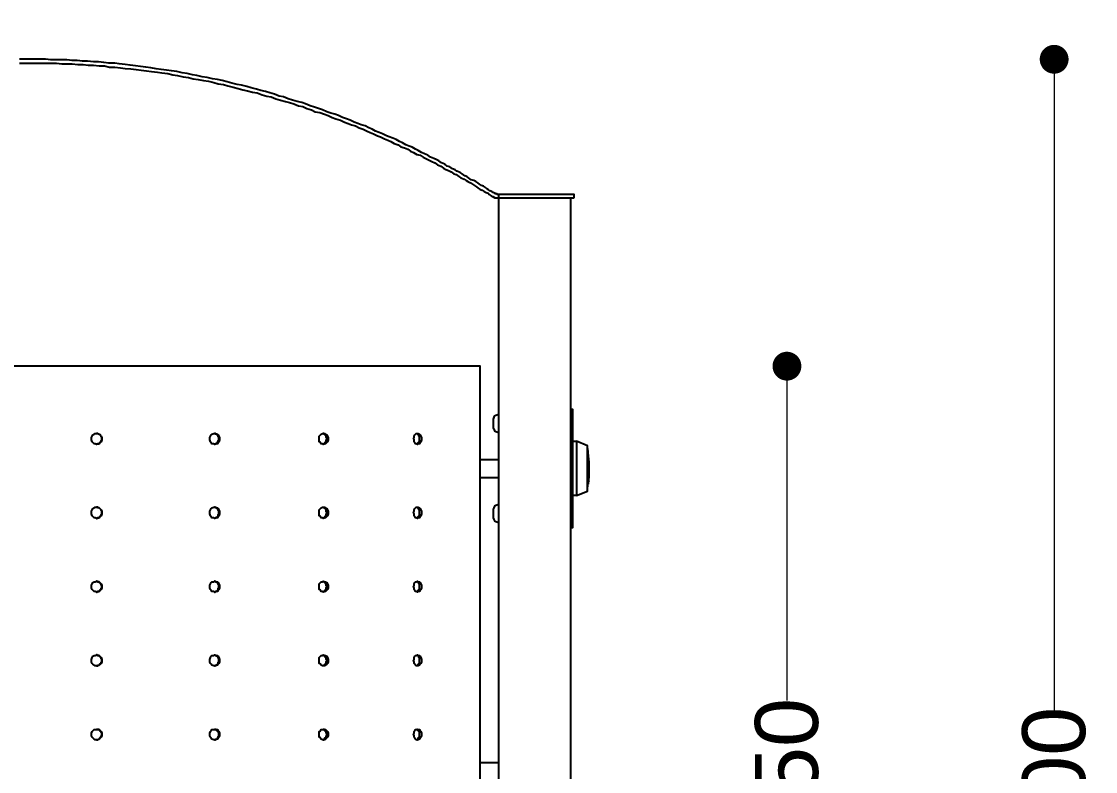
# Model space of a CAD drawing. Header units: millimetres. Extents: x 14997 to 18731, y 13743 to 19226.
# Drawn here: x 17462 to 18059, y 16709 to 17125 of the extents above; entities that cross this region are included whole.
import ezdxf

# ---------------------------------------------------------------- set-up
doc = ezdxf.new("R2010")
doc.units = ezdxf.units.MM
doc.header["$LTSCALE"] = 3
doc.layers.add('DomyÅ›lny', color=7, linetype='Continuous')
doc.styles.get("Standard").update_dxf_attribs({"font": 'arial.ttf'})
doc.dimstyles.new('MATEUSZ', dxfattribs={"dimtxt": 20, "dimasz": 16, "dimexe": 0.18, "dimexo": 0.0625, "dimgap": 0.09, "dimtad": 0, "dimdec": 0, "dimdsep": 46, "dimtxsty": 'Standard', "dimblk": 'DOT', "dimcen": 0.09, "dimse1": 1, "dimse2": 1, "dimadec": 0, "dimazin": 0, "dimtfac": 1, "dimtdec": 0, "dimtofl": 0, "dimtmove": 0, "dimatfit": 3, "dimfxl": 0, "dimtolj": 1, "dimtzin": 0, "dimlwd": 9, "dimlwe": 9, "dimarcsym": 0})

# ---------------------------------------------------------------- blocks, each defined once
blk = doc.blocks.new('_Dot')
at = {"color": 0, "linetype": 'ByBlock', "lineweight": -2}
blk.add_line((-0.5, 0), (-1, 0), dxfattribs=at)
at = {"color": 0, "linetype": 'ByBlock', "const_width": 0.5}
blk.add_lwpolyline([(-0.25, 0, 1), (0.25, 0, 1)], format="xyb", close=True, dxfattribs=at)
blk = doc.blocks.new('*D10')
at = {"color": 0, "lineweight": 9}
for p, q in [((18035.87, 17087.99), (18035.87, 16742.72)), ((18035.87, 16320), (18035.87, 16665.28))]:
    blk.add_line(p, q, dxfattribs=at)
at = {"layer": 'Defpoints', "color": 0}
for p in [(17471.67, 17103.99), (17471.67, 16304), (18035.87, 16304)]:
    blk.add_point(p, dxfattribs=at)
at = {"color": 0, "lineweight": 9, "xscale": 16, "yscale": 16, "zscale": 16}
for p, rotation in [((18035.87, 17103.99), 90), ((18035.87, 16304), 270)]:
    blk.add_blockref('_Dot', p, dxfattribs=dict(at, rotation=rotation))
at = {"color": 0, "insert": (18035.87, 16704), "char_height": 35, "attachment_point": 5, "rotation": 90}
blk.add_mtext('\\A1;800', dxfattribs=at)
blk = doc.blocks.new('*D11')
at = {"color": 0, "lineweight": 9}
for p, q in [((17887.49, 16917.72), (17887.49, 16748.25)), ((17887.49, 16499.97), (17887.49, 16669.45))]:
    blk.add_line(p, q, dxfattribs=at)
at = {"layer": 'Defpoints', "color": 0}
for p in [(17717.2, 16933.72), (17717.2, 16483.97), (17887.49, 16483.97)]:
    blk.add_point(p, dxfattribs=at)
at = {"color": 0, "lineweight": 9, "xscale": 16, "yscale": 16, "zscale": 16}
for p, rotation in [((17887.49, 16933.72), 90), ((17887.49, 16483.97), 270)]:
    blk.add_blockref('_Dot', p, dxfattribs=dict(at, rotation=rotation))
at = {"color": 0, "insert": (17887.49, 16708.85), "char_height": 35, "attachment_point": 5, "rotation": 90}
blk.add_mtext('\\A1;450', dxfattribs=at)
blk = doc.blocks.new('*D21')
at = {"color": 0, "lineweight": 9}
for p, q in [((17181.43, 17343.99), (17428.58, 17343.99)), ((17753.29, 17343.99), (17506.14, 17343.99))]:
    blk.add_line(p, q, dxfattribs=at)
at = {"layer": 'Defpoints', "color": 0}
for p in [(17769.29, 17343.99), (17165.43, 17028.91), (17769.29, 17028.91)]:
    blk.add_point(p, dxfattribs=at)
at = {"color": 0, "lineweight": 9, "xscale": 16, "yscale": 16, "zscale": 16, "rotation": 180}
blk.add_blockref('_Dot', (17165.43, 17343.99), dxfattribs=at)
at = {"color": 0, "lineweight": 9, "xscale": 16, "yscale": 16, "zscale": 16}
blk.add_blockref('_Dot', (17769.29, 17343.99), dxfattribs=at)
at = {"color": 0, "insert": (17467.36, 17343.99), "char_height": 35, "attachment_point": 5}
blk.add_mtext('\\A1;604', dxfattribs=at)

msp = doc.modelspace()

# ---------------------------------------------------------------- linework, layer by layer
at = {"layer": 'DomyÅ›lny'}
for p, q in [((17717.2, 16881.99), (17727.26, 16881.99)), ((17717.2, 16871.93), (17727.26, 16871.93)), ((17777.19, 16869.42), (17777.19, 16868.34)), ((17777.19, 16869.06), (17777.19, 16868.34)), ((17777.19, 16868.34), (17777.19, 16869.06)), ((17777.19, 16869.06), (17777.19, 16868.34)), ((17770.73, 16861.88), (17768.57, 16861.88)), ((17717.2, 16713.87), (17727.26, 16713.87))]:
    msp.add_line(p, q, dxfattribs=at)
for points in [[(17727.26, 17028.91, 0), (17726.9, 17028.91, 0), (17726.54, 17028.91, 0), (17726.54, 17029.27, 0), (17726.18, 17029.27, 0), (17725.82, 17029.27, 0), (17725.46, 17029.27, 0), (17725.46, 17029.63, 0), (17725.11, 17029.63, 0), (17724.39, 17029.99, 0), (17723.67, 17030.71, 0), (17722.59, 17031.07, 0), (17721.51, 17031.79, 0), (17720.79, 17032.15, 0), (17720.08, 17032.87, 0), (17719, 17033.58, 0), (17717.92, 17033.94, 0), (17716.84, 17034.66, 0), (17715.77, 17035.38, 0), (17714.69, 17036.1, 0), (17713.61, 17036.82, 0), (17712.17, 17037.18, 0), (17710.74, 17038.25, 0), (17709.66, 17038.97, 0), (17708.58, 17039.33, 0), (17707.14, 17040.41, 0), (17706.07, 17041.13, 0), (17704.27, 17041.85, 0), (17703.19, 17042.56, 0), (17701.76, 17043.28, 0), (17700.32, 17044.36, 0), (17698.88, 17044.72, 0), (17697.44, 17045.8, 0), (17695.65, 17046.52, 0), (17694.21, 17047.59, 0), (17692.78, 17048.31, 0), (17691.34, 17049.03, 0), (17689.54, 17049.75, 0), (17688.11, 17050.83, 0), (17686.31, 17051.55, 0), (17684.51, 17052.26, 0), (17682.72, 17053.34, 0), (17681.28, 17054.06, 0), (17679.48, 17055.14, 0), (17677.69, 17055.86, 0), (17675.89, 17056.57, 0), (17674.1, 17057.65, 0), (17672.3, 17058.37, 0), (17670.5, 17059.45, 0), (17668.71, 17060.17, 0), (17666.55, 17060.89, 0), (17665.11, 17061.6, 0), (17662.96, 17062.68, 0), (17661.16, 17063.4, 0), (17659.01, 17064.12, 0), (17657.21, 17065.2, 0), (17655.42, 17065.91, 0), (17653.26, 17066.99, 0), (17651.11, 17067.71, 0), (17649.31, 17068.43, 0), (17647.15, 17069.15, 0), (17645, 17070.22, 0), (17642.84, 17070.94, 0), (17640.69, 17071.66, 0), (17638.53, 17072.74, 0), (17636.38, 17073.46, 0), (17634.22, 17074.18, 0), (17632.07, 17074.89, 0), (17629.55, 17075.97, 0), (17627.4, 17076.69, 0), (17625.24, 17077.41, 0), (17622.73, 17078.13, 0), (17620.21, 17079.21, 0), (17618.06, 17079.92, 0), (17615.54, 17080.64, 0), (17613.03, 17081.36, 0), (17610.51, 17082.08, 0), (17608, 17083.16, 0), (17605.48, 17083.52, 0), (17602.97, 17084.59, 0), (17600.45, 17085.31, 0), (17597.94, 17086.03, 0), (17595.43, 17086.75, 0), (17592.91, 17087.47, 0), (17590.04, 17088.19, 0), (17587.52, 17088.9, 0), (17584.65, 17089.62, 0), (17582.13, 17089.98, 0), (17579.26, 17090.7, 0), (17576.75, 17091.42, 0), (17573.87, 17092.14, 0), (17571.36, 17092.86, 0), (17568.48, 17093.22, 0), (17565.61, 17093.93, 0), (17562.74, 17094.29, 0), (17559.86, 17095.01, 0), (17557.35, 17095.37, 0), (17554.47, 17096.09, 0), (17551.6, 17096.45, 0), (17548.73, 17097.17, 0), (17545.85, 17097.53, 0), (17542.98, 17097.89, 0), (17540.11, 17098.24, 0), (17537.23, 17098.6, 0), (17534.36, 17099.32, 0), (17531.48, 17099.68, 0), (17528.61, 17100.04, 0), (17525.74, 17100.4, 0), (17522.86, 17100.76, 0), (17519.99, 17101.12, 0), (17516.76, 17101.48, 0), (17514.24, 17101.84, 0), (17511.01, 17101.84, 0), (17508.13, 17102.2, 0), (17505.26, 17102.56, 0), (17502.39, 17102.56, 0), (17499.15, 17102.91, 0), (17496.28, 17102.91, 0), (17493.41, 17103.27, 0), (17490.53, 17103.27, 0), (17487.66, 17103.63, 0), (17484.78, 17103.63, 0), (17481.91, 17103.63, 0), (17478.68, 17103.63, 0), (17475.8, 17103.99, 0), (17473.29, 17103.99, 0), (17470.06, 17103.99, 0), (17467.18, 17103.99, 0), (17464.31, 17103.99, 0), (17461.44, 17103.99, 0)], [(17461.44, 17101.84, 0), (17464.31, 17101.84, 0), (17467.18, 17101.84, 0), (17470.06, 17101.84, 0), (17473.29, 17101.84, 0), (17475.8, 17101.84, 0), (17479.04, 17101.84, 0), (17481.91, 17101.84, 0), (17484.78, 17101.48, 0), (17487.66, 17101.48, 0), (17490.53, 17101.48, 0), (17493.77, 17101.12, 0), (17496.64, 17101.12, 0), (17499.51, 17100.76, 0), (17502.39, 17100.76, 0), (17505.62, 17100.4, 0), (17508.49, 17100.4, 0), (17511.37, 17099.68, 0), (17514.24, 17099.68, 0), (17517.47, 17099.32, 0), (17519.99, 17098.96, 0), (17523.22, 17098.6, 0), (17526.1, 17098.24, 0), (17528.97, 17097.89, 0), (17531.84, 17097.53, 0), (17534.72, 17097.17, 0), (17537.95, 17096.81, 0), (17540.46, 17096.45, 0), (17543.7, 17096.09, 0), (17546.57, 17095.37, 0), (17549.09, 17095.01, 0), (17552.32, 17094.29, 0), (17555.19, 17093.93, 0), (17557.71, 17093.22, 0), (17560.58, 17092.86, 0), (17563.45, 17092.14, 0), (17566.33, 17091.78, 0), (17569.2, 17091.06, 0), (17571.72, 17090.34, 0), (17574.59, 17089.98, 0), (17577.11, 17089.26, 0), (17579.98, 17088.55, 0), (17582.85, 17087.83, 0), (17585.37, 17087.11, 0), (17587.88, 17086.39, 0), (17590.76, 17085.67, 0), (17593.27, 17085.31, 0), (17596.14, 17084.23, 0), (17598.66, 17083.52, 0), (17601.17, 17083.16, 0), (17603.69, 17082.08, 0), (17606.2, 17081.36, 0), (17609.08, 17080.64, 0), (17611.23, 17079.92, 0), (17613.75, 17079.21, 0), (17616.26, 17078.13, 0), (17618.77, 17077.77, 0), (17620.93, 17076.69, 0), (17623.44, 17075.97, 0), (17625.6, 17074.89, 0), (17628.11, 17074.54, 0), (17630.63, 17073.46, 0), (17632.78, 17072.74, 0), (17634.94, 17071.66, 0), (17637.1, 17070.94, 0), (17639.61, 17070.22, 0), (17641.77, 17069.15, 0), (17643.92, 17068.43, 0), (17645.72, 17067.71, 0), (17647.87, 17066.99, 0), (17650.03, 17065.91, 0), (17652.18, 17065.2, 0), (17654.34, 17064.12, 0), (17656.13, 17063.4, 0), (17657.93, 17062.68, 0), (17660.09, 17061.6, 0), (17661.88, 17060.89, 0), (17664.04, 17059.81, 0), (17665.83, 17059.09, 0), (17667.63, 17058.37, 0), (17669.43, 17057.29, 0), (17671.58, 17056.57, 0), (17673.02, 17055.5, 0), (17675.17, 17054.78, 0), (17676.97, 17054.06, 0), (17678.41, 17052.98, 0), (17680.2, 17052.26, 0), (17682, 17051.19, 0), (17683.79, 17050.83, 0), (17685.59, 17049.75, 0), (17687.03, 17049.03, 0), (17688.82, 17047.95, 0), (17690.26, 17047.23, 0), (17692.06, 17046.52, 0), (17693.49, 17045.44, 0), (17695.29, 17044.72, 0), (17696.73, 17043.64, 0), (17698.16, 17042.92, 0), (17699.6, 17042.21, 0), (17701.04, 17041.49, 0), (17702.47, 17040.41, 0), (17703.91, 17040.05, 0), (17705.35, 17038.97, 0), (17706.43, 17038.25, 0), (17708.22, 17037.54, 0), (17709.3, 17036.82, 0), (17710.38, 17036.1, 0), (17711.81, 17035.38, 0), (17712.89, 17034.66, 0), (17713.97, 17033.94, 0), (17715.05, 17033.22, 0), (17716.12, 17032.51, 0), (17717.2, 17031.79, 0), (17718.28, 17031.43, 0), (17719.36, 17030.71, 0), (17720.44, 17029.99, 0), (17721.51, 17029.63, 0), (17722.23, 17028.91, 0), (17723.31, 17028.2, 0), (17724.03, 17027.84, 0), (17724.39, 17027.84, 0), (17724.39, 17027.48, 0), (17724.75, 17027.48, 0), (17725.11, 17027.48, 0), (17725.11, 17027.12, 0), (17725.46, 17027.12, 0), (17725.82, 17027.12, 0), (17726.18, 17027.12, 0), (17726.54, 17027.12, 0), (17726.9, 17027.12, 0), (17727.26, 17027.12, 0), (17727.26, 16403.86, 0)], [(17767.49, 16309.03, 0), (17767.49, 16872.65, 0), (17767.49, 16874.81, 0), (17767.49, 16876.96, 0), (17767.49, 16879.12, 0), (17767.49, 16881.27, 0), (17767.49, 17027.12, 0)], [(17717.2, 16483.97, 0), (17717.2, 16933.72, 0), (17716.84, 16933.72, 0), (17716.12, 16933.72, 0), (17710.38, 16933.72, 0), (17703.91, 16933.72, 0), (17697.44, 16933.72, 0), (17690.26, 16933.72, 0), (17683.44, 16933.72, 0), (17675.89, 16933.72, 0), (17668.35, 16933.72, 0), (17660.09, 16933.72, 0), (17652.18, 16933.72, 0), (17643.56, 16933.72, 0), (17634.94, 16933.72, 0), (17626.32, 16933.72, 0), (17617.34, 16933.72, 0), (17608, 16933.72, 0), (17598.66, 16933.72, 0), (17589.32, 16933.72, 0), (17579.62, 16933.72, 0), (17569.92, 16933.72, 0), (17559.86, 16933.72, 0), (17549.8, 16933.72, 0), (17539.75, 16933.72, 0), (17529.69, 16933.72, 0), (17519.27, 16933.72, 0), (17508.85, 16933.72, 0), (17498.44, 16933.72, 0), (17488.38, 16933.72, 0), (17477.6, 16933.72, 0), (17467.18, 16933.72, 0), (17456.77, 16933.72, 0)], [(17767.49, 16844.27, 0), (17768.57, 16844.27, 0), (17768.57, 16844.63, 0), (17768.57, 16844.99, 0), (17768.57, 16845.35, 0), (17768.57, 16846.43, 0), (17768.57, 16847.51, 0), (17768.57, 16848.58, 0), (17768.57, 16868.7, 0), (17768.57, 16870.86, 0), (17768.57, 16873.37, 0), (17768.57, 16875.53, 0), (17768.57, 16878.04, 0), (17768.57, 16880.55, 0), (17768.57, 16882.71, 0), (17768.57, 16885.22, 0), (17768.57, 16905.34, 0), (17768.57, 16906.42, 0), (17768.57, 16907.5, 0), (17768.57, 16908.21, 0), (17768.57, 16908.93, 0), (17768.57, 16909.29, 0), (17768.57, 16909.65, 0), (17767.49, 16909.65, 0)], [(17727.26, 16906.78, 0), (17726.9, 16906.78, 0), (17725.82, 16906.42, 0), (17725.11, 16906.06, 0), (17724.75, 16905.34, 0), (17724.39, 16904.26, 0), (17724.39, 16903.55, 0), (17724.39, 16903.19, 0), (17724.39, 16902.47, 0), (17724.39, 16901.39, 0), (17724.39, 16900.67, 0), (17724.39, 16899.95, 0), (17724.39, 16899.59, 0), (17724.75, 16898.88, 0), (17725.11, 16897.8, 0), (17725.82, 16897.44, 0), (17726.9, 16897.08, 0), (17727.26, 16897.08, 0)], [(17504.18, 16890.25, 0), (17504.18, 16890.61, 0), (17504.54, 16890.61, 0), (17504.9, 16890.61, 0), (17505.26, 16890.61, 0), (17505.62, 16890.61, 0), (17505.62, 16890.97, 0), (17505.98, 16890.97, 0), (17505.98, 16891.33, 0), (17506.34, 16891.33, 0), (17506.34, 16891.69, 0), (17506.7, 16891.69, 0), (17506.7, 16892.05, 0), (17506.7, 16892.41, 0), (17507.06, 16892.77, 0), (17507.06, 16893.13, 0), (17507.06, 16893.49, 0), (17507.06, 16893.85, 0), (17507.06, 16894.21, 0), (17506.7, 16894.56, 0), (17506.7, 16894.92, 0), (17506.34, 16895.28, 0), (17506.34, 16895.64, 0), (17505.98, 16895.64, 0), (17505.62, 16896, 0), (17505.26, 16896, 0), (17504.9, 16896.36, 0), (17504.54, 16896.36, 0), (17504.18, 16896.36, 0)], [(17569.56, 16890.61, 0), (17569.92, 16890.61, 0), (17570.28, 16890.61, 0), (17570.64, 16890.61, 0), (17570.64, 16890.97, 0), (17571, 16890.97, 0), (17571.36, 16891.33, 0), (17571.36, 16891.69, 0), (17571.72, 16891.69, 0), (17571.72, 16892.05, 0), (17571.72, 16892.41, 0), (17572.08, 16892.41, 0), (17572.08, 16892.77, 0), (17572.08, 16893.13, 0), (17572.08, 16893.49, 0), (17572.08, 16893.85, 0), (17572.08, 16894.21, 0), (17572.08, 16894.56, 0), (17571.72, 16894.56, 0), (17571.72, 16894.92, 0), (17571.72, 16895.28, 0), (17571.36, 16895.28, 0), (17571.36, 16895.64, 0), (17571, 16896, 0), (17570.64, 16896, 0), (17570.28, 16896, 0), (17570.28, 16896.36, 0), (17569.92, 16896.36, 0), (17569.56, 16896.36, 0)], [(17629.91, 16890.61, 0), (17630.27, 16890.61, 0), (17630.63, 16890.61, 0), (17630.63, 16890.97, 0), (17630.99, 16890.97, 0), (17630.99, 16891.33, 0), (17631.35, 16891.33, 0), (17631.35, 16891.69, 0), (17631.71, 16891.69, 0), (17631.71, 16892.05, 0), (17631.71, 16892.41, 0), (17631.71, 16892.77, 0), (17632.07, 16892.77, 0), (17632.07, 16893.13, 0), (17632.07, 16893.49, 0), (17632.07, 16893.85, 0), (17631.71, 16894.21, 0), (17631.71, 16894.56, 0), (17631.71, 16894.92, 0), (17631.35, 16895.28, 0), (17631.35, 16895.64, 0), (17630.99, 16895.64, 0), (17630.99, 16896, 0), (17630.63, 16896, 0), (17630.27, 16896, 0), (17630.27, 16896.36, 0), (17629.91, 16896.36, 0)], [(17682, 16890.61, 0), (17682.36, 16890.61, 0), (17682.72, 16890.97, 0), (17682.72, 16891.33, 0), (17683.08, 16891.33, 0), (17683.08, 16891.69, 0), (17683.44, 16891.69, 0), (17683.44, 16892.05, 0), (17683.44, 16892.41, 0), (17683.44, 16892.77, 0), (17683.44, 16893.13, 0), (17683.44, 16893.49, 0), (17683.44, 16893.85, 0), (17683.44, 16894.21, 0), (17683.44, 16894.56, 0), (17683.44, 16894.92, 0), (17683.08, 16894.92, 0), (17683.08, 16895.28, 0), (17683.08, 16895.64, 0), (17682.72, 16895.64, 0), (17682.72, 16896, 0), (17682.36, 16896, 0), (17682, 16896.36, 0)], [(17768.57, 16892.05, 0), (17770.73, 16892.05, 0), (17770.73, 16891.69, 0), (17770.73, 16891.33, 0), (17770.73, 16890.61, 0), (17770.73, 16889.54, 0), (17770.73, 16888.1, 0), (17770.73, 16886.3, 0), (17770.73, 16884.51, 0), (17770.73, 16882.71, 0), (17770.73, 16880.55, 0), (17770.73, 16878.04, 0), (17770.73, 16875.88, 0), (17770.73, 16873.37, 0), (17770.73, 16871.21, 0), (17770.73, 16869.42, 0), (17770.73, 16867.62, 0), (17770.73, 16865.83, 0), (17770.73, 16864.39, 0), (17770.73, 16863.31, 0), (17770.73, 16862.59, 0), (17770.73, 16861.88, 0), (17776.83, 16864.39, 0), (17776.83, 16864.75, 0), (17776.83, 16865.83, 0), (17776.83, 16866.9, 0), (17776.83, 16868.34, 0), (17776.83, 16870.14, 0), (17776.83, 16871.93, 0), (17776.83, 16873.73, 0), (17776.83, 16875.88, 0), (17776.83, 16878.04, 0), (17776.83, 16879.84, 0), (17776.83, 16881.99, 0), (17776.83, 16883.79, 0), (17776.83, 16885.58, 0), (17776.83, 16887.02, 0), (17776.83, 16888.1, 0), (17777.19, 16883.79, 0), (17777.55, 16880.55, 0), (17777.55, 16879.84, 0), (17777.55, 16879.12, 0), (17777.55, 16878.4, 0), (17777.55, 16877.32, 0), (17777.55, 16876.24, 0), (17777.55, 16875.53, 0), (17777.55, 16875.17, 0), (17777.55, 16871.93, 0), (17777.19, 16869.78, 0), (17777.19, 16870.14, 0)], [(17776.83, 16888.1, 0), (17776.83, 16888.82, 0), (17776.83, 16889.54, 0), (17770.73, 16892.05, 0)], [(17776.83, 16865.83, 0), (17777.19, 16869.06, 0), (17777.19, 16868.34, 0)], [(17777.19, 16868.34, 0), (17777.19, 16869.42, 0), (17777.19, 16870.14, 0)], [(17777.19, 16870.14, 0), (17777.19, 16869.78, 0), (17777.55, 16870.14, 0), (17777.19, 16869.42, 0), (17777.19, 16868.34, 0)], [(17777.19, 16868.34, 0), (17777.19, 16869.06, 0), (17777.19, 16869.42, 0), (17777.55, 16870.14, 0), (17777.19, 16869.78, 0), (17777.19, 16870.14, 0)], [(17777.19, 16868.34, 0), (17777.19, 16869.42, 0), (17777.19, 16870.14, 0)], [(17777.19, 16868.34, 0), (17777.19, 16869.42, 0), (17777.19, 16870.14, 0)], [(17504.18, 16849.3, 0), (17504.54, 16849.3, 0), (17504.54, 16849.66, 0), (17504.9, 16849.66, 0), (17505.26, 16849.66, 0), (17505.62, 16849.66, 0), (17505.62, 16850.02, 0), (17505.98, 16850.02, 0), (17505.98, 16850.38, 0), (17506.34, 16850.38, 0), (17506.34, 16850.74, 0), (17506.7, 16850.74, 0), (17506.7, 16851.1, 0), (17506.7, 16851.46, 0), (17507.06, 16851.82, 0), (17507.06, 16852.18, 0), (17507.06, 16852.54, 0), (17507.06, 16852.89, 0), (17507.06, 16853.25, 0), (17506.7, 16853.61, 0), (17506.7, 16853.97, 0), (17506.34, 16854.33, 0), (17505.98, 16854.69, 0), (17505.62, 16855.05, 0), (17505.26, 16855.05, 0), (17504.9, 16855.05, 0), (17504.9, 16855.41, 0), (17504.54, 16855.41, 0), (17504.18, 16855.41, 0)], [(17569.56, 16849.3, 0), (17569.92, 16849.66, 0), (17570.28, 16849.66, 0), (17570.64, 16849.66, 0), (17570.64, 16850.02, 0), (17571, 16850.02, 0), (17571.36, 16850.38, 0), (17571.72, 16850.74, 0), (17571.72, 16851.1, 0), (17571.72, 16851.46, 0), (17572.08, 16851.46, 0), (17572.08, 16851.82, 0), (17572.08, 16852.18, 0), (17572.08, 16852.54, 0), (17572.08, 16852.89, 0), (17572.08, 16853.25, 0), (17571.72, 16853.61, 0), (17571.72, 16853.97, 0), (17571.36, 16854.33, 0), (17571.36, 16854.69, 0), (17571, 16854.69, 0), (17570.64, 16855.05, 0), (17570.28, 16855.05, 0), (17569.92, 16855.41, 0), (17569.56, 16855.41, 0)], [(17629.91, 16849.3, 0), (17629.91, 16849.66, 0), (17630.27, 16849.66, 0), (17630.63, 16849.66, 0), (17630.99, 16850.02, 0), (17630.99, 16850.38, 0), (17631.35, 16850.38, 0), (17631.35, 16850.74, 0), (17631.71, 16850.74, 0), (17631.71, 16851.1, 0), (17631.71, 16851.46, 0), (17631.71, 16851.82, 0), (17632.07, 16851.82, 0), (17632.07, 16852.18, 0), (17632.07, 16852.54, 0), (17632.07, 16852.89, 0), (17631.71, 16852.89, 0), (17631.71, 16853.25, 0), (17631.71, 16853.61, 0), (17631.71, 16853.97, 0), (17631.35, 16854.33, 0), (17630.99, 16854.69, 0), (17630.63, 16855.05, 0), (17630.27, 16855.05, 0), (17629.91, 16855.41, 0)], [(17682, 16849.66, 0), (17682.36, 16849.66, 0), (17682.72, 16850.02, 0), (17682.72, 16850.38, 0), (17683.08, 16850.38, 0), (17683.08, 16850.74, 0), (17683.44, 16850.74, 0), (17683.44, 16851.1, 0), (17683.44, 16851.46, 0), (17683.44, 16851.82, 0), (17683.44, 16852.18, 0), (17683.44, 16852.54, 0), (17683.44, 16852.89, 0), (17683.44, 16853.25, 0), (17683.44, 16853.61, 0), (17683.44, 16853.97, 0), (17683.08, 16853.97, 0), (17683.08, 16854.33, 0), (17682.72, 16854.69, 0), (17682.72, 16855.05, 0), (17682.36, 16855.05, 0), (17682, 16855.41, 0)], [(17727.26, 16856.85, 0), (17726.9, 16856.85, 0), (17725.82, 16856.49, 0), (17725.11, 16856.13, 0), (17724.75, 16855.05, 0), (17724.39, 16854.33, 0), (17724.39, 16853.97, 0), (17724.39, 16853.61, 0), (17724.39, 16852.89, 0), (17724.39, 16852.54, 0), (17724.39, 16851.46, 0), (17724.39, 16850.74, 0), (17724.39, 16850.02, 0), (17724.39, 16849.66, 0), (17724.75, 16848.58, 0), (17725.11, 16847.87, 0), (17725.82, 16847.51, 0), (17726.9, 16847.15, 0), (17727.26, 16847.15, 0)], [(17504.18, 16808.35, 0), (17504.54, 16808.35, 0), (17504.9, 16808.71, 0), (17505.26, 16808.71, 0), (17505.62, 16808.71, 0), (17505.98, 16809.07, 0), (17505.98, 16809.43, 0), (17506.34, 16809.43, 0), (17506.34, 16809.79, 0), (17506.7, 16809.79, 0), (17506.7, 16810.15, 0), (17506.7, 16810.51, 0), (17507.06, 16810.51, 0), (17507.06, 16810.87, 0), (17507.06, 16811.22, 0), (17507.06, 16811.58, 0), (17507.06, 16811.94, 0), (17507.06, 16812.3, 0), (17506.7, 16812.3, 0), (17506.7, 16812.66, 0), (17506.7, 16813.02, 0), (17506.34, 16813.02, 0), (17506.34, 16813.38, 0), (17505.98, 16813.74, 0), (17505.62, 16813.74, 0), (17505.62, 16814.1, 0), (17505.26, 16814.1, 0), (17504.9, 16814.1, 0), (17504.54, 16814.46, 0), (17504.18, 16814.46, 0)], [(17569.56, 16808.35, 0), (17569.92, 16808.35, 0), (17569.92, 16808.71, 0), (17570.28, 16808.71, 0), (17570.64, 16808.71, 0), (17571, 16809.07, 0), (17571.36, 16809.07, 0), (17571.36, 16809.43, 0), (17571.72, 16809.79, 0), (17571.72, 16810.15, 0), (17571.72, 16810.51, 0), (17572.08, 16810.51, 0), (17572.08, 16810.87, 0), (17572.08, 16811.22, 0), (17572.08, 16811.58, 0), (17572.08, 16811.94, 0), (17572.08, 16812.3, 0), (17571.72, 16812.66, 0), (17571.72, 16813.02, 0), (17571.36, 16813.38, 0), (17571.36, 16813.74, 0), (17571, 16813.74, 0), (17570.64, 16814.1, 0), (17570.28, 16814.1, 0), (17569.92, 16814.1, 0), (17569.92, 16814.46, 0), (17569.56, 16814.46, 0)], [(17629.91, 16808.35, 0), (17629.91, 16808.71, 0), (17630.27, 16808.71, 0), (17630.63, 16808.71, 0), (17630.99, 16809.07, 0), (17630.99, 16809.43, 0), (17631.35, 16809.43, 0), (17631.71, 16809.79, 0), (17631.71, 16810.15, 0), (17631.71, 16810.51, 0), (17631.71, 16810.87, 0), (17632.07, 16810.87, 0), (17632.07, 16811.22, 0), (17632.07, 16811.58, 0), (17632.07, 16811.94, 0), (17631.71, 16811.94, 0), (17631.71, 16812.3, 0), (17631.71, 16812.66, 0), (17631.71, 16813.02, 0), (17631.35, 16813.02, 0), (17631.35, 16813.38, 0), (17630.99, 16813.74, 0), (17630.63, 16814.1, 0), (17630.27, 16814.1, 0), (17629.91, 16814.1, 0), (17629.91, 16814.46, 0)], [(17682, 16808.35, 0), (17682, 16808.71, 0), (17682.36, 16808.71, 0), (17682.72, 16808.71, 0), (17682.72, 16809.07, 0), (17682.72, 16809.43, 0), (17683.08, 16809.43, 0), (17683.08, 16809.79, 0), (17683.44, 16809.79, 0), (17683.44, 16810.15, 0), (17683.44, 16810.51, 0), (17683.44, 16810.87, 0), (17683.44, 16811.22, 0), (17683.44, 16811.58, 0), (17683.44, 16811.94, 0), (17683.44, 16812.3, 0), (17683.44, 16812.66, 0), (17683.44, 16813.02, 0), (17683.08, 16813.02, 0), (17683.08, 16813.38, 0), (17682.72, 16813.74, 0), (17682.72, 16814.1, 0), (17682.36, 16814.1, 0), (17682, 16814.1, 0)], [(17504.18, 16767.4, 0), (17504.54, 16767.4, 0), (17504.9, 16767.4, 0), (17504.9, 16767.76, 0), (17505.26, 16767.76, 0), (17505.62, 16767.76, 0), (17505.98, 16768.12, 0), (17505.98, 16768.48, 0), (17506.34, 16768.48, 0), (17506.7, 16768.84, 0), (17506.7, 16769.2, 0), (17506.7, 16769.55, 0), (17507.06, 16769.55, 0), (17507.06, 16769.91, 0), (17507.06, 16770.27, 0), (17507.06, 16770.63, 0), (17507.06, 16770.99, 0), (17506.7, 16771.35, 0), (17506.7, 16771.71, 0), (17506.7, 16772.07, 0), (17506.34, 16772.07, 0), (17506.34, 16772.43, 0), (17505.98, 16772.79, 0), (17505.62, 16772.79, 0), (17505.62, 16773.15, 0), (17505.26, 16773.15, 0), (17504.9, 16773.15, 0), (17504.54, 16773.15, 0), (17504.54, 16773.51, 0), (17504.18, 16773.51, 0)], [(17569.56, 16767.4, 0), (17569.92, 16767.4, 0), (17570.28, 16767.76, 0), (17570.64, 16767.76, 0), (17571, 16768.12, 0), (17571.36, 16768.12, 0), (17571.36, 16768.48, 0), (17571.72, 16768.84, 0), (17571.72, 16769.2, 0), (17571.72, 16769.55, 0), (17572.08, 16769.55, 0), (17572.08, 16769.91, 0), (17572.08, 16770.27, 0), (17572.08, 16770.63, 0), (17572.08, 16770.99, 0), (17572.08, 16771.35, 0), (17571.72, 16771.71, 0), (17571.72, 16772.07, 0), (17571.36, 16772.43, 0), (17571.36, 16772.79, 0), (17571, 16772.79, 0), (17570.64, 16772.79, 0), (17570.64, 16773.15, 0), (17570.28, 16773.15, 0), (17569.92, 16773.15, 0), (17569.56, 16773.51, 0)], [(17629.91, 16767.4, 0), (17630.27, 16767.76, 0), (17630.63, 16767.76, 0), (17630.99, 16767.76, 0), (17630.99, 16768.12, 0), (17630.99, 16768.48, 0), (17631.35, 16768.48, 0), (17631.71, 16768.84, 0), (17631.71, 16769.2, 0), (17631.71, 16769.55, 0), (17631.71, 16769.91, 0), (17632.07, 16769.91, 0), (17632.07, 16770.27, 0), (17632.07, 16770.63, 0), (17632.07, 16770.99, 0), (17631.71, 16770.99, 0), (17631.71, 16771.35, 0), (17631.71, 16771.71, 0), (17631.71, 16772.07, 0), (17631.35, 16772.07, 0), (17631.35, 16772.43, 0), (17630.99, 16772.43, 0), (17630.99, 16772.79, 0), (17630.63, 16773.15, 0), (17630.27, 16773.15, 0), (17629.91, 16773.15, 0), (17629.91, 16773.51, 0)], [(17682, 16767.4, 0), (17682.36, 16767.76, 0), (17682.72, 16767.76, 0), (17682.72, 16768.12, 0), (17682.72, 16768.48, 0), (17683.08, 16768.48, 0), (17683.08, 16768.84, 0), (17683.44, 16768.84, 0), (17683.44, 16769.2, 0), (17683.44, 16769.55, 0), (17683.44, 16769.91, 0), (17683.44, 16770.27, 0), (17683.44, 16770.63, 0), (17683.44, 16770.99, 0), (17683.44, 16771.35, 0), (17683.44, 16771.71, 0), (17683.44, 16772.07, 0), (17683.08, 16772.07, 0), (17683.08, 16772.43, 0), (17682.72, 16772.79, 0), (17682.36, 16773.15, 0), (17682, 16773.15, 0)], [(17504.18, 16726.45, 0), (17504.54, 16726.45, 0), (17504.9, 16726.45, 0), (17505.26, 16726.81, 0), (17505.62, 16726.81, 0), (17505.98, 16727.17, 0), (17505.98, 16727.53, 0), (17506.34, 16727.53, 0), (17506.7, 16727.88, 0), (17506.7, 16728.24, 0), (17506.7, 16728.6, 0), (17507.06, 16728.6, 0), (17507.06, 16728.96, 0), (17507.06, 16729.32, 0), (17507.06, 16729.68, 0), (17507.06, 16730.04, 0), (17506.7, 16730.4, 0), (17506.7, 16730.76, 0), (17506.7, 16731.12, 0), (17506.34, 16731.12, 0), (17506.34, 16731.48, 0), (17505.98, 16731.48, 0), (17505.98, 16731.84, 0), (17505.62, 16731.84, 0), (17505.62, 16732.2, 0), (17505.26, 16732.2, 0), (17504.9, 16732.2, 0), (17504.54, 16732.2, 0), (17504.18, 16732.2, 0)], [(17569.56, 16726.45, 0), (17569.92, 16726.45, 0), (17570.28, 16726.45, 0), (17570.28, 16726.81, 0), (17570.64, 16726.81, 0), (17571, 16726.81, 0), (17571.36, 16727.17, 0), (17571.36, 16727.53, 0), (17571.72, 16727.53, 0), (17571.72, 16727.88, 0), (17571.72, 16728.24, 0), (17572.08, 16728.6, 0), (17572.08, 16728.96, 0), (17572.08, 16729.32, 0), (17572.08, 16729.68, 0), (17572.08, 16730.04, 0), (17572.08, 16730.4, 0), (17571.72, 16730.76, 0), (17571.72, 16731.12, 0), (17571.36, 16731.12, 0), (17571.36, 16731.48, 0), (17571.36, 16731.84, 0), (17571, 16731.84, 0), (17570.64, 16731.84, 0), (17570.64, 16732.2, 0), (17570.28, 16732.2, 0), (17569.92, 16732.2, 0), (17569.56, 16732.2, 0)], [(17629.91, 16726.45, 0), (17630.27, 16726.45, 0), (17630.27, 16726.81, 0), (17630.63, 16726.81, 0), (17630.99, 16726.81, 0), (17630.99, 16727.17, 0), (17630.99, 16727.53, 0), (17631.35, 16727.53, 0), (17631.71, 16727.88, 0), (17631.71, 16728.24, 0), (17631.71, 16728.6, 0), (17632.07, 16728.96, 0), (17632.07, 16729.32, 0), (17632.07, 16729.68, 0), (17632.07, 16730.04, 0), (17631.71, 16730.04, 0), (17631.71, 16730.4, 0), (17631.71, 16730.76, 0), (17631.71, 16731.12, 0), (17631.35, 16731.12, 0), (17631.35, 16731.48, 0), (17630.99, 16731.48, 0), (17630.99, 16731.84, 0), (17630.63, 16731.84, 0), (17630.63, 16732.2, 0), (17630.27, 16732.2, 0), (17629.91, 16732.2, 0)], [(17682, 16726.45, 0), (17682.36, 16726.45, 0), (17682.36, 16726.81, 0), (17682.72, 16726.81, 0), (17682.72, 16727.17, 0), (17682.72, 16727.53, 0), (17683.08, 16727.53, 0), (17683.08, 16727.88, 0), (17683.44, 16727.88, 0), (17683.44, 16728.24, 0), (17683.44, 16728.6, 0), (17683.44, 16728.96, 0), (17683.44, 16729.32, 0), (17683.44, 16729.68, 0), (17683.44, 16730.04, 0), (17683.44, 16730.4, 0), (17683.44, 16730.76, 0), (17683.44, 16731.12, 0), (17683.08, 16731.12, 0), (17683.08, 16731.48, 0), (17682.72, 16731.48, 0), (17682.72, 16731.84, 0), (17682.36, 16732.2, 0), (17682, 16732.2, 0)]]:
    msp.add_polyline3d(points, dxfattribs=at)
for points in [[(17769.29, 17027.12, 0), (17769.29, 17028.91, 0), (17727.26, 17028.91, 0), (17727.26, 17027.12, 0)], [(17507.06, 16894.21, 0), (17507.06, 16893.49, 0), (17507.06, 16892.77, 0), (17506.7, 16891.69, 0), (17505.98, 16891.33, 0), (17505.62, 16890.61, 0), (17504.9, 16890.61, 0), (17504.18, 16890.25, 0), (17503.46, 16890.61, 0), (17502.75, 16890.61, 0), (17502.03, 16891.33, 0), (17501.67, 16891.69, 0), (17501.31, 16892.77, 0), (17501.31, 16893.49, 0), (17501.31, 16894.21, 0), (17501.67, 16894.92, 0), (17502.03, 16895.64, 0), (17502.75, 16896, 0), (17503.46, 16896.36, 0), (17504.18, 16896.36, 0), (17504.9, 16896.36, 0), (17505.62, 16896, 0), (17505.98, 16895.64, 0), (17506.7, 16894.92, 0)], [(17572.44, 16894.21, 0), (17572.44, 16893.49, 0), (17572.44, 16892.77, 0), (17572.08, 16891.69, 0), (17571.72, 16891.33, 0), (17571.36, 16890.61, 0), (17570.28, 16890.61, 0), (17569.56, 16890.25, 0), (17569.2, 16890.61, 0), (17568.12, 16890.61, 0), (17567.77, 16891.33, 0), (17567.41, 16891.69, 0), (17567.05, 16892.77, 0), (17567.05, 16893.49, 0), (17567.05, 16894.21, 0), (17567.41, 16894.92, 0), (17567.77, 16895.64, 0), (17568.12, 16896, 0), (17569.2, 16896.36, 0), (17569.56, 16896.36, 0), (17570.28, 16896.36, 0), (17571.36, 16896, 0), (17571.72, 16895.64, 0), (17572.08, 16894.92, 0)], [(17632.78, 16894.21, 0), (17632.78, 16893.49, 0), (17632.78, 16892.77, 0), (17632.43, 16891.69, 0), (17632.07, 16891.33, 0), (17631.35, 16890.61, 0), (17630.63, 16890.61, 0), (17629.91, 16890.25, 0), (17629.55, 16890.61, 0), (17628.83, 16890.61, 0), (17628.47, 16891.33, 0), (17627.76, 16891.69, 0), (17627.76, 16892.77, 0), (17627.76, 16893.49, 0), (17627.76, 16894.21, 0), (17627.76, 16894.92, 0), (17628.47, 16895.64, 0), (17628.83, 16896, 0), (17629.55, 16896.36, 0), (17629.91, 16896.36, 0), (17630.63, 16896.36, 0), (17631.35, 16896, 0), (17632.07, 16895.64, 0), (17632.43, 16894.92, 0)], [(17684.51, 16894.21, 0), (17684.51, 16893.49, 0), (17684.51, 16892.77, 0), (17684.15, 16891.69, 0), (17683.79, 16891.33, 0), (17683.44, 16890.61, 0), (17682.72, 16890.61, 0), (17682.36, 16890.25, 0), (17681.64, 16890.61, 0), (17681.28, 16890.61, 0), (17680.92, 16891.33, 0), (17680.56, 16891.69, 0), (17680.56, 16892.77, 0), (17680.2, 16893.49, 0), (17680.56, 16894.21, 0), (17680.56, 16894.92, 0), (17680.92, 16895.64, 0), (17681.28, 16896, 0), (17681.64, 16896.36, 0), (17682.36, 16896.36, 0), (17682.72, 16896.36, 0), (17683.44, 16896, 0), (17683.79, 16895.64, 0), (17684.15, 16894.92, 0)], [(17507.06, 16853.25, 0), (17507.06, 16852.54, 0), (17507.06, 16851.82, 0), (17506.7, 16850.74, 0), (17505.98, 16850.38, 0), (17505.62, 16849.66, 0), (17504.9, 16849.66, 0), (17504.18, 16849.3, 0), (17503.46, 16849.66, 0), (17502.75, 16849.66, 0), (17502.03, 16850.38, 0), (17501.67, 16850.74, 0), (17501.31, 16851.82, 0), (17501.31, 16852.54, 0), (17501.31, 16853.25, 0), (17501.67, 16853.97, 0), (17502.03, 16854.69, 0), (17502.75, 16855.05, 0), (17503.46, 16855.41, 0), (17504.18, 16855.41, 0), (17504.9, 16855.41, 0), (17505.62, 16855.05, 0), (17505.98, 16854.69, 0), (17506.7, 16853.97, 0)], [(17572.44, 16853.25, 0), (17572.44, 16852.54, 0), (17572.44, 16851.82, 0), (17572.08, 16850.74, 0), (17571.72, 16850.38, 0), (17571.36, 16849.66, 0), (17570.28, 16849.66, 0), (17569.56, 16849.3, 0), (17569.2, 16849.66, 0), (17568.12, 16849.66, 0), (17567.77, 16850.38, 0), (17567.41, 16850.74, 0), (17567.05, 16851.82, 0), (17567.05, 16852.54, 0), (17567.05, 16853.25, 0), (17567.41, 16853.97, 0), (17567.77, 16854.69, 0), (17568.12, 16855.05, 0), (17569.2, 16855.41, 0), (17569.56, 16855.41, 0), (17570.28, 16855.41, 0), (17571.36, 16855.05, 0), (17571.72, 16854.69, 0), (17572.08, 16853.97, 0)], [(17632.78, 16853.25, 0), (17632.78, 16852.54, 0), (17632.78, 16851.82, 0), (17632.43, 16850.74, 0), (17632.07, 16850.38, 0), (17631.35, 16849.66, 0), (17630.63, 16849.66, 0), (17629.91, 16849.3, 0), (17629.55, 16849.66, 0), (17628.83, 16849.66, 0), (17628.47, 16850.38, 0), (17627.76, 16850.74, 0), (17627.76, 16851.82, 0), (17627.76, 16852.54, 0), (17627.76, 16853.25, 0), (17627.76, 16853.97, 0), (17628.47, 16854.69, 0), (17628.83, 16855.05, 0), (17629.55, 16855.41, 0), (17629.91, 16855.41, 0), (17630.63, 16855.41, 0), (17631.35, 16855.05, 0), (17632.07, 16854.69, 0), (17632.43, 16853.97, 0)], [(17684.51, 16853.25, 0), (17684.51, 16852.54, 0), (17684.51, 16851.82, 0), (17684.15, 16850.74, 0), (17683.79, 16850.38, 0), (17683.44, 16849.66, 0), (17682.72, 16849.66, 0), (17682.36, 16849.3, 0), (17681.64, 16849.66, 0), (17681.28, 16849.66, 0), (17680.92, 16850.38, 0), (17680.56, 16850.74, 0), (17680.56, 16851.82, 0), (17680.2, 16852.54, 0), (17680.56, 16853.25, 0), (17680.56, 16853.97, 0), (17680.92, 16854.69, 0), (17681.28, 16855.05, 0), (17681.64, 16855.41, 0), (17682.36, 16855.41, 0), (17682.72, 16855.41, 0), (17683.44, 16855.05, 0), (17683.79, 16854.69, 0), (17684.15, 16853.97, 0)], [(17507.06, 16812.3, 0), (17507.06, 16811.58, 0), (17507.06, 16810.51, 0), (17506.7, 16809.79, 0), (17505.98, 16809.43, 0), (17505.62, 16808.71, 0), (17504.9, 16808.71, 0), (17504.18, 16808.35, 0), (17503.46, 16808.71, 0), (17502.75, 16808.71, 0), (17502.03, 16809.43, 0), (17501.67, 16809.79, 0), (17501.31, 16810.51, 0), (17501.31, 16811.58, 0), (17501.31, 16812.3, 0), (17501.67, 16813.02, 0), (17502.03, 16813.74, 0), (17502.75, 16814.1, 0), (17503.46, 16814.1, 0), (17504.18, 16814.46, 0), (17504.9, 16814.1, 0), (17505.62, 16814.1, 0), (17505.98, 16813.74, 0), (17506.7, 16813.02, 0)], [(17572.44, 16812.3, 0), (17572.44, 16811.58, 0), (17572.44, 16810.51, 0), (17572.08, 16809.79, 0), (17571.72, 16809.43, 0), (17571.36, 16808.71, 0), (17570.28, 16808.71, 0), (17569.56, 16808.35, 0), (17569.2, 16808.71, 0), (17568.12, 16808.71, 0), (17567.77, 16809.43, 0), (17567.41, 16809.79, 0), (17567.05, 16810.51, 0), (17567.05, 16811.58, 0), (17567.05, 16812.3, 0), (17567.41, 16813.02, 0), (17567.77, 16813.74, 0), (17568.12, 16814.1, 0), (17569.2, 16814.1, 0), (17569.56, 16814.46, 0), (17570.28, 16814.1, 0), (17571.36, 16814.1, 0), (17571.72, 16813.74, 0), (17572.08, 16813.02, 0)], [(17632.78, 16812.3, 0), (17632.78, 16811.58, 0), (17632.78, 16810.51, 0), (17632.43, 16809.79, 0), (17632.07, 16809.43, 0), (17631.35, 16808.71, 0), (17630.63, 16808.71, 0), (17629.91, 16808.35, 0), (17629.55, 16808.71, 0), (17628.83, 16808.71, 0), (17628.47, 16809.43, 0), (17627.76, 16809.79, 0), (17627.76, 16810.51, 0), (17627.76, 16811.58, 0), (17627.76, 16812.3, 0), (17627.76, 16813.02, 0), (17628.47, 16813.74, 0), (17628.83, 16814.1, 0), (17629.55, 16814.1, 0), (17629.91, 16814.46, 0), (17630.63, 16814.1, 0), (17631.35, 16814.1, 0), (17632.07, 16813.74, 0), (17632.43, 16813.02, 0)], [(17684.51, 16812.3, 0), (17684.51, 16811.58, 0), (17684.51, 16810.51, 0), (17684.15, 16809.79, 0), (17683.79, 16809.43, 0), (17683.44, 16808.71, 0), (17682.72, 16808.71, 0), (17682.36, 16808.35, 0), (17681.64, 16808.71, 0), (17681.28, 16808.71, 0), (17680.92, 16809.43, 0), (17680.56, 16809.79, 0), (17680.56, 16810.51, 0), (17680.2, 16811.58, 0), (17680.56, 16812.3, 0), (17680.56, 16813.02, 0), (17680.92, 16813.74, 0), (17681.28, 16814.1, 0), (17681.64, 16814.1, 0), (17682.36, 16814.46, 0), (17682.72, 16814.1, 0), (17683.44, 16814.1, 0), (17683.79, 16813.74, 0), (17684.15, 16813.02, 0)], [(17507.06, 16770.99, 0), (17507.06, 16770.63, 0), (17507.06, 16769.55, 0), (17506.7, 16768.84, 0), (17505.98, 16768.48, 0), (17505.62, 16767.76, 0), (17504.9, 16767.4, 0), (17504.18, 16767.4, 0), (17503.46, 16767.4, 0), (17502.75, 16767.76, 0), (17502.03, 16768.48, 0), (17501.67, 16768.84, 0), (17501.31, 16769.55, 0), (17501.31, 16770.63, 0), (17501.31, 16770.99, 0), (17501.67, 16772.07, 0), (17502.03, 16772.79, 0), (17502.75, 16773.15, 0), (17503.46, 16773.15, 0), (17504.18, 16773.51, 0), (17504.9, 16773.15, 0), (17505.62, 16773.15, 0), (17505.98, 16772.79, 0), (17506.7, 16772.07, 0)], [(17572.44, 16770.99, 0), (17572.44, 16770.63, 0), (17572.44, 16769.55, 0), (17572.08, 16768.84, 0), (17571.72, 16768.48, 0), (17571.36, 16767.76, 0), (17570.28, 16767.4, 0), (17569.56, 16767.4, 0), (17569.2, 16767.4, 0), (17568.12, 16767.76, 0), (17567.77, 16768.48, 0), (17567.41, 16768.84, 0), (17567.05, 16769.55, 0), (17567.05, 16770.63, 0), (17567.05, 16770.99, 0), (17567.41, 16772.07, 0), (17567.77, 16772.79, 0), (17568.12, 16773.15, 0), (17569.2, 16773.15, 0), (17569.56, 16773.51, 0), (17570.28, 16773.15, 0), (17571.36, 16773.15, 0), (17571.72, 16772.79, 0), (17572.08, 16772.07, 0)], [(17632.78, 16770.99, 0), (17632.78, 16770.63, 0), (17632.78, 16769.55, 0), (17632.43, 16768.84, 0), (17632.07, 16768.48, 0), (17631.35, 16767.76, 0), (17630.63, 16767.4, 0), (17629.91, 16767.4, 0), (17629.55, 16767.4, 0), (17628.83, 16767.76, 0), (17628.47, 16768.48, 0), (17627.76, 16768.84, 0), (17627.76, 16769.55, 0), (17627.76, 16770.63, 0), (17627.76, 16770.99, 0), (17627.76, 16772.07, 0), (17628.47, 16772.79, 0), (17628.83, 16773.15, 0), (17629.55, 16773.15, 0), (17629.91, 16773.51, 0), (17630.63, 16773.15, 0), (17631.35, 16773.15, 0), (17632.07, 16772.79, 0), (17632.43, 16772.07, 0)], [(17684.51, 16770.99, 0), (17684.51, 16770.63, 0), (17684.51, 16769.55, 0), (17684.15, 16768.84, 0), (17683.79, 16768.48, 0), (17683.44, 16767.76, 0), (17682.72, 16767.4, 0), (17682.36, 16767.4, 0), (17681.64, 16767.4, 0), (17681.28, 16767.76, 0), (17680.92, 16768.48, 0), (17680.56, 16768.84, 0), (17680.56, 16769.55, 0), (17680.2, 16770.63, 0), (17680.56, 16770.99, 0), (17680.56, 16772.07, 0), (17680.92, 16772.79, 0), (17681.28, 16773.15, 0), (17681.64, 16773.15, 0), (17682.36, 16773.51, 0), (17682.72, 16773.15, 0), (17683.44, 16773.15, 0), (17683.79, 16772.79, 0), (17684.15, 16772.07, 0)], [(17507.06, 16730.04, 0), (17507.06, 16729.68, 0), (17507.06, 16728.6, 0), (17506.7, 16727.88, 0), (17505.98, 16727.53, 0), (17505.62, 16726.81, 0), (17504.9, 16726.45, 0), (17504.18, 16726.45, 0), (17503.46, 16726.45, 0), (17502.75, 16726.81, 0), (17502.03, 16727.53, 0), (17501.67, 16727.88, 0), (17501.31, 16728.6, 0), (17501.31, 16729.68, 0), (17501.31, 16730.04, 0), (17501.67, 16731.12, 0), (17502.03, 16731.48, 0), (17502.75, 16732.2, 0), (17503.46, 16732.2, 0), (17504.18, 16732.2, 0), (17504.9, 16732.2, 0), (17505.62, 16732.2, 0), (17505.98, 16731.48, 0), (17506.7, 16731.12, 0)], [(17572.44, 16730.04, 0), (17572.44, 16729.68, 0), (17572.44, 16728.6, 0), (17572.08, 16727.88, 0), (17571.72, 16727.53, 0), (17571.36, 16726.81, 0), (17570.28, 16726.45, 0), (17569.56, 16726.45, 0), (17569.2, 16726.45, 0), (17568.12, 16726.81, 0), (17567.77, 16727.53, 0), (17567.41, 16727.88, 0), (17567.05, 16728.6, 0), (17567.05, 16729.68, 0), (17567.05, 16730.04, 0), (17567.41, 16731.12, 0), (17567.77, 16731.48, 0), (17568.12, 16732.2, 0), (17569.2, 16732.2, 0), (17569.56, 16732.2, 0), (17570.28, 16732.2, 0), (17571.36, 16732.2, 0), (17571.72, 16731.48, 0), (17572.08, 16731.12, 0)], [(17632.78, 16730.04, 0), (17632.78, 16729.68, 0), (17632.78, 16728.6, 0), (17632.43, 16727.88, 0), (17632.07, 16727.53, 0), (17631.35, 16726.81, 0), (17630.63, 16726.45, 0), (17629.91, 16726.45, 0), (17629.55, 16726.45, 0), (17628.83, 16726.81, 0), (17628.47, 16727.53, 0), (17627.76, 16727.88, 0), (17627.76, 16728.6, 0), (17627.76, 16729.68, 0), (17627.76, 16730.04, 0), (17627.76, 16731.12, 0), (17628.47, 16731.48, 0), (17628.83, 16732.2, 0), (17629.55, 16732.2, 0), (17629.91, 16732.2, 0), (17630.63, 16732.2, 0), (17631.35, 16732.2, 0), (17632.07, 16731.48, 0), (17632.43, 16731.12, 0)], [(17684.51, 16730.04, 0), (17684.51, 16729.68, 0), (17684.51, 16728.6, 0), (17684.15, 16727.88, 0), (17683.79, 16727.53, 0), (17683.44, 16726.81, 0), (17682.72, 16726.45, 0), (17682.36, 16726.45, 0), (17681.64, 16726.45, 0), (17681.28, 16726.81, 0), (17680.92, 16727.53, 0), (17680.56, 16727.88, 0), (17680.56, 16728.6, 0), (17680.2, 16729.68, 0), (17680.56, 16730.04, 0), (17680.56, 16731.12, 0), (17680.92, 16731.48, 0), (17681.28, 16732.2, 0), (17681.64, 16732.2, 0), (17682.36, 16732.2, 0), (17682.72, 16732.2, 0), (17683.44, 16732.2, 0), (17683.79, 16731.48, 0), (17684.15, 16731.12, 0)]]:
    msp.add_polyline3d(points, close=True, dxfattribs=at)

# ---------------------------------------------------------------- dimensions: what is measured, and where the dimension line sits
dim = msp.add_linear_dim(base=(17769.29, 17343.99), p1=(17165.43, 17028.91), p2=(17769.29, 17028.91), dimstyle='MATEUSZ', override={"dimtxt": 35})
dim.commit()
dim.dimension.update_dxf_attribs({"geometry": '*D21', "text_midpoint": (17467.36, 17343.99)})
for base, p1, p2, picture, middle in [((18035.87, 16304), (17471.67, 17103.99), (17471.67, 16304), '*D10', (18035.87, 16704)), ((17887.49, 16483.97), (17717.2, 16933.72), (17717.2, 16483.97), '*D11', (17887.49, 16708.85))]:
    dim = msp.add_linear_dim(base=base, p1=p1, p2=p2, angle=90, dimstyle='MATEUSZ', override={"dimtxt": 35})
    dim.commit()
    dim.dimension.update_dxf_attribs({"geometry": picture, "text_midpoint": middle})

doc.saveas('drawing.dxf')
